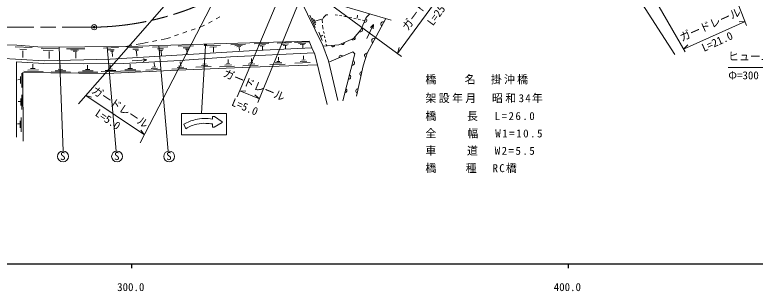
# Model space of a CAD drawing. Units: millimetres, scale not verified. Extents: x 40000 to 680000, y 20000 to 380000.
# Drawn here: x 341287 to 510864, y 198715 to 262053 of the extents above; entities that cross this region are included whole.
import ezdxf
from ezdxf.enums import TextEntityAlignment as Align

# ---------------------------------------------------------------- set-up
doc = ezdxf.new("R2010")
doc.units = ezdxf.units.MM
doc.header["$LTSCALE"] = 1000
doc.header["$PDMODE"] = 32
doc.header["$PDSIZE"] = 500
doc.linetypes.add('CHAIN', pattern=[18.5, 12, -1.5, 3.5, -1.5])
for name, color, linetype, lineweight in [('M-BGD', 7, 'Continuous', 13), ('M-BMK', 2, 'CHAIN', 13), ('M-BMK-SRVR', 3, 'Continuous', 13), ('M-STR-HTXT', 7, 'Continuous', 13), ('M-STR-STRC', 7, 'Continuous', 13), ('M-TTL-BAND', 7, 'Continuous', 25)]:
    doc.layers.add(name, color=color, linetype=linetype, lineweight=lineweight)
doc.styles.add('ＭＳ ゴシック', font='')
doc.styles.get('ＭＳ ゴシック').set_extended_font_data('MS Gothic')

msp = doc.modelspace()

# ---------------------------------------------------------------- linework, layer by layer
at = {"layer": 'M-BGD'}
for p, q in [((407981, 266593), (427502, 260802)), ((411865, 255026), (406573, 265839)), ((387395, 261105), (388275, 261580)), ((408865, 261957), (410095, 259170)), ((409483, 261248), (410138, 259756)), ((411663, 260802), (411976, 261399)), ((411976, 261399), (412602, 262011)), ((412602, 262011), (413002, 262064)), ((414673, 262051), (415166, 261967)), ((415659, 261884), (416152, 261801)), ((416645, 261717), (416927, 261670)), ((416927, 261670), (417492, 261550)), ((417982, 261447), (418471, 261344)), ((418960, 261241), (419449, 261138)), ((419810, 262006), (419701, 261319)), ((420543, 258641), (421797, 261403)), ((421797, 261403), (422569, 262266)), ((422001, 253245), (426233, 261179)), ((384295, 259432), (384755, 259680)), ((385635, 260155), (386515, 260630)), ((409842, 260947), (410197, 260214)), ((410211, 260657), (411620, 261070)), ((411724, 260195), (411663, 260802)), ((411835, 259091), (411774, 259698)), ((419939, 261035), (420428, 260931)), ((420917, 260828), (421482, 260709)), ((423458, 259811), (421879, 256624)), ((423458, 259811), (422766, 259150)), ((423458, 259811), (423352, 258859)), ((379760, 257867), (380706, 258194)), ((381651, 258520), (382596, 258846)), ((383541, 259172), (384295, 259432)), ((410924, 258071), (411692, 256195)), ((411909, 258736), (411835, 259091)), ((412114, 257757), (412012, 258246)), ((418832, 256659), (420543, 258641)), ((372828, 255945), (373808, 256146)), ((374788, 256346), (376171, 256629)), ((376171, 256629), (376924, 256889)), ((377870, 257215), (378815, 257541)), ((411441, 257189), (411869, 257362)), ((412318, 256778), (412216, 257267)), ((412523, 255799), (412421, 256289)), ((415518, 255203), (418832, 256659)), ((274604, 255363), (347994, 251528)), ((328530, 255329), (341772, 255096)), ((341377, 254717), (345294, 254533)), ((341772, 255096), (347534, 254669)), ((347344, 254433), (351236, 254319)), ((347534, 254669), (367091, 254827)), ((351456, 254684), (352360, 230838)), ((361581, 254436), (365046, 254528)), ((362416, 254739), (364492, 230819)), ((366752, 254824), (368116, 255059)), ((367091, 254827), (386970, 255364)), ((367171, 254545), (370636, 254637)), ((369102, 255228), (370465, 255462)), ((370465, 255462), (371849, 255745)), ((372841, 254630), (376306, 254722)), ((374262, 254951), (376450, 230824)), ((378714, 254865), (382179, 254957)), ((379836, 254464), (381183, 254464)), ((385345, 254904), (388383, 255086)), ((385946, 254628), (387482, 254737)), ((386758, 254550), (386787, 253511)), ((386970, 255364), (408722, 256002)), ((390792, 255179), (394120, 255357)), ((391713, 254928), (393377, 255017)), ((392136, 254687), (393077, 254756)), ((392693, 254608), (392722, 253860)), ((394933, 253790), (409282, 254480)), ((396109, 255381), (399438, 255558)), ((397030, 255130), (398694, 255219)), ((397453, 254889), (398394, 254958)), ((398010, 254810), (398039, 254062)), ((401370, 255527), (404698, 255705)), ((402291, 255276), (403955, 255365)), ((402714, 255035), (403655, 255104)), ((403271, 254956), (403300, 254208)), ((405324, 255714), (408652, 255892)), ((406244, 255463), (407908, 255552)), ((406668, 255222), (407608, 255291)), ((407224, 255143), (407254, 254395)), ((408722, 256002), (409282, 254480)), ((409282, 254480), (410003, 253000)), ((413132, 251526), (411865, 255026)), ((411916, 254885), (415518, 255203)), ((412700, 254954), (412625, 255310)), ((342465, 254173), (343929, 254115)), ((343118, 253771), (343118, 252257)), ((347779, 253951), (350106, 253900)), ((349169, 253658), (349127, 252042)), ((353094, 254285), (357312, 254260)), ((354098, 253992), (355873, 253984)), ((354651, 253691), (355555, 253691)), ((355237, 253465), (355253, 252101)), ((362702, 254034), (364050, 254034)), ((363112, 251915), (394933, 253790)), ((363238, 253716), (363916, 253733)), ((363556, 253624), (363631, 252486)), ((368293, 254143), (369640, 254143)), ((368828, 253825), (369506, 253842)), ((369147, 253733), (369222, 252595)), ((373962, 254228), (375310, 254228)), ((374498, 253910), (375176, 253927)), ((374816, 253818), (374891, 252680)), ((380372, 254146), (381050, 254162)), ((380690, 254054), (380750, 253135)), ((390672, 252432), (409825, 253364)), ((410003, 253000), (412811, 241462)), ((418687, 253547), (413208, 251200)), ((416431, 242324), (419171, 253135)), ((419171, 253135), (418687, 253547)), ((421090, 250384), (422001, 253245)), ((341661, 251258), (341659, 234022)), ((341661, 251258), (347963, 250929)), ((347994, 251528), (363112, 251915)), ((366157, 250924), (379189, 251607)), ((371564, 251700), (368174, 251531)), ((371564, 251700), (370648, 251982)), ((371564, 251700), (370681, 251328)), ((373255, 250276), (373236, 251044)), ((379189, 251607), (390672, 252432)), ((379215, 250525), (379195, 251293)), ((384749, 250982), (384729, 251750)), ((390139, 251066), (390119, 251834)), ((395092, 251075), (395840, 251110)), ((395495, 251292), (395476, 252060)), ((400934, 251010), (402420, 251064)), ((401268, 251335), (402017, 251369)), ((401672, 251551), (401652, 252319)), ((405439, 250982), (408923, 251116)), ((406683, 251353), (408170, 251407)), ((407018, 251678), (407766, 251712)), ((407422, 251894), (407402, 252662)), ((415267, 242377), (413132, 251526)), ((344262, 249384), (346723, 249409)), ((344917, 249739), (345960, 249714)), ((345443, 249886), (345429, 250723)), ((347963, 250929), (356979, 250853)), ((351182, 249576), (352226, 249552)), ((351709, 249724), (351694, 250561)), ((356979, 250853), (366157, 250924)), ((357442, 249534), (358486, 249510)), ((357969, 249682), (357954, 250519)), ((361981, 249281), (364443, 249305)), ((362377, 248615), (378654, 249355)), ((362636, 249635), (363680, 249610)), ((363163, 249783), (363148, 250620)), ((366521, 249431), (368983, 249456)), ((367176, 249785), (368220, 249761)), ((367703, 249933), (367688, 250770)), ((371272, 249364), (374756, 249498)), ((372517, 249734), (374004, 249788)), ((372852, 250059), (373600, 250094)), ((377232, 249613), (380716, 249747)), ((378476, 249984), (379963, 250038)), ((378654, 249355), (395287, 250052)), ((378811, 250309), (379559, 250343)), ((382766, 250070), (386250, 250204)), ((384010, 250441), (385497, 250495)), ((384345, 250766), (385094, 250800)), ((388156, 250154), (391640, 250288)), ((389400, 250524), (390887, 250578)), ((389735, 250849), (390484, 250884)), ((393512, 250380), (396996, 250514)), ((394757, 250750), (396244, 250804)), ((395287, 250052), (410582, 250618)), ((399689, 250639), (403173, 250773)), ((419566, 243402), (421090, 250384)), ((342611, 247887), (342620, 246305)), ((342879, 248699), (342871, 245359)), ((343194, 233059), (343158, 248807)), ((343158, 248807), (362377, 248615)), ((343346, 249142), (347782, 249075)), ((349612, 248980), (354047, 248913)), ((350527, 249222), (352989, 249246)), ((355872, 248938), (360308, 248871)), ((356788, 249180), (359249, 249205)), ((361066, 249038), (365501, 248971)), ((365606, 249189), (370041, 249122)), ((342519, 247201), (341997, 247186)), ((342641, 242882), (342650, 241300)), ((342909, 243694), (342901, 240354)), ((342549, 242196), (342027, 242181)), ((342510, 237744), (342519, 236163)), ((342778, 238556), (342770, 235217)), ((342418, 237059), (341896, 237044))]:
    msp.add_line(p, q, dxfattribs=at)
at = {"layer": 'M-BGD', "lineweight": 25}
msp.add_circle((384944, 255130), 200, dxfattribs=at)
at = {"layer": 'M-BGD'}
for centre in [(352329, 229588), (364709, 229588), (376640, 229588)]:
    msp.add_circle(centre, 1250, dxfattribs=at)
for centre, radius, start, end in [((421453, 260768), 458, 251.91935, 59.20202), ((425650, 259963), 511, 68.47537, 235.38575), ((420432, 258607), 483, 236.498, 55.23964), ((418873, 256680), 392, 204.10308, 51.72112), ((423598, 256102), 577, 68.36442, 235.4967), ((414175, 255084), 374, 184.98686, 5.10832), ((416370, 255607), 369, 207.92147, 19.51933), ((415968, 252359), 426, 26.05933, 200.31491), ((421901, 252736), 518, 78.8567, 245.79476), ((418480, 251083), 616, 271.35359, 60.19808), ((417721, 247822), 505, 267.2714, 64.28027), ((420765, 248521), 463, 87.58047, 247.79499), ((416875, 244658), 474, 273.37954, 58.17212), ((419880, 244568), 506, 84.32605, 251.04941)]:
    msp.add_arc(centre, radius, start, end, dxfattribs=at)
at = {"layer": 'M-BMK'}
msp.add_line((259664, 259250), (359462, 259214), dxfattribs=at)
msp.add_arc((358434, 323680), 64474, 270.91311, 316.4939, dxfattribs=at)
at = {"layer": 'M-BMK-SRVR'}
msp.add_line((492452, 252976), (459618, 304057), dxfattribs=at)
msp.add_circle((359462, 259214), 600, dxfattribs=at)
msp.add_point((359462, 259214), dxfattribs=at)
at = {"layer": 'M-STR-HTXT'}
for p, q in [((496883, 290334), (508886, 259625)), ((477489, 283821), (494798, 253578)), ((387803, 278165), (355859, 241627)), ((392591, 276359), (370020, 232708)), ((443815, 273519), (428915, 253203)), ((403103, 272143), (429861, 252508)), ((403936, 271128), (392251, 243243)), ((396954, 241928), (408652, 270693)), ((494444, 254195), (508538, 260515)), ((508538, 260515), (507159, 260415)), ((428915, 253203), (429303, 254530)), ((494444, 254195), (495437, 255158)), ((523539, 249953), (504691, 249953)), ((392840, 244648), (397307, 242796)), ((392840, 244648), (394222, 244587)), ((357533, 243541), (370965, 234536)), ((357533, 243541), (358876, 243210)), ((397307, 242796), (396287, 243730)), ((370965, 234536), (370148, 235653))]:
    msp.add_line(p, q, dxfattribs=at)
at = {"layer": 'M-STR-STRC'}
for p, q in [((384935, 254930), (384017, 239404)), ((386585, 238128), (386594, 238713)), ((386594, 238713), (387004, 238722)), ((387004, 238722), (388753, 237533)), ((388753, 237533), (388753, 237341)), ((380015, 236973), (380476, 235951)), ((386594, 236286), (386594, 237031)), ((386979, 236286), (386594, 236286)), ((388753, 237341), (386979, 236286))]:
    msp.add_line(p, q, dxfattribs=at)
msp.add_lwpolyline([(379463, 239404), (389767, 239404), (389767, 234518), (379463, 234518)], close=True, dxfattribs=at)
for centre, radius, start, end in [((384730, 229026), 9240, 103.05008, 120.67852), ((384529, 230831), 7439, 89.6299, 104.68118), ((385083, 231168), 7120, 77.81821, 94.07842), ((384349, 230002), 7099, 100.92757, 123.06724), ((384604, 231437), 5762, 85.52351, 106.12917), ((385229, 231023), 6161, 77.19884, 91.62668)]:
    msp.add_arc(centre, radius, start, end, dxfattribs=at)
at = {"layer": 'M-TTL-BAND'}
for p, q in [((40000, 205000), (579000, 205000)), ((368000, 205000), (368000, 204000)), ((468000, 205000), (468000, 204000))]:
    msp.add_line(p, q, dxfattribs=at)

# ---------------------------------------------------------------- texts
at = {"layer": 'M-BGD', "style": 'ＭＳ ゴシック'}
for p in [(351650, 228215), (364030, 228215), (375962, 228215)]:
    msp.add_text('S', height=1833, dxfattribs=at).set_placement(p, align=Align.BOTTOM_LEFT)
at = {"layer": 'M-STR-HTXT', "style": 'ＭＳ ゴシック'}
for rotation, p in [(53.745, (436188, 264005)), (24.154, (501141, 258462)), (337.481, (395562, 244595)), (326.161, (364614, 239669))]:
    msp.add_text('ガードレール', height=1833, rotation=rotation, dxfattribs=at).set_placement(p, align=Align.BOTTOM_CENTER)
for s, rotation, p in [('L=25.2', 53.745, (437506, 259062)), ('L=21.0', 24.154, (499352, 253046)), ('L=5.0', 337.481, (390547, 240806)), ('L=5.0', 326.161, (359202, 238608))]:
    msp.add_text(s, height=1833, rotation=rotation, dxfattribs=at).set_placement(p, align=Align.BOTTOM_LEFT)
msp.add_text('ヒューム管', height=1833, dxfattribs=at).set_placement((510904, 251065), align=Align.BOTTOM_CENTER)
msp.add_text('Φ=300\u3000L=12.1', height=1833, dxfattribs=at).set_placement((504701, 246716), align=Align.BOTTOM_LEFT)
at = {"layer": 'M-STR-HTXT', "char_height": 1833, "attachment_point": 7, "style": 'ＭＳ ゴシック'}
for s, insert in [('\\T1.2;橋\u3000\u3000名\u3000掛沖橋', (435329, 246117)), ('\\T1.22;架設年月\u3000昭和34年', (435329, 241821)), ('\\T1.27;橋\u3000\u3000長\u3000L=26.0', (435329, 237723)), ('\\T1.28;全\u3000\u3000幅\u3000W1=10.5', (435329, 233743)), ('\\T1.27;車\u3000\u3000道\u3000W2=5.5', (435329, 229763)), ('\\T1.23;橋\u3000\u3000種\u3000RC橋', (435329, 225783))]:
    msp.add_mtext(s, dxfattribs=dict(at, insert=insert))
at = {"layer": 'M-TTL-BAND', "style": 'ＭＳ ゴシック'}
for s, p in [('300.0', (367844, 198195)), ('400.0', (467844, 198195))]:
    msp.add_text(s, height=1833, dxfattribs=at).set_placement(p, align=Align.BOTTOM_CENTER)

doc.saveas('drawing.dxf')
